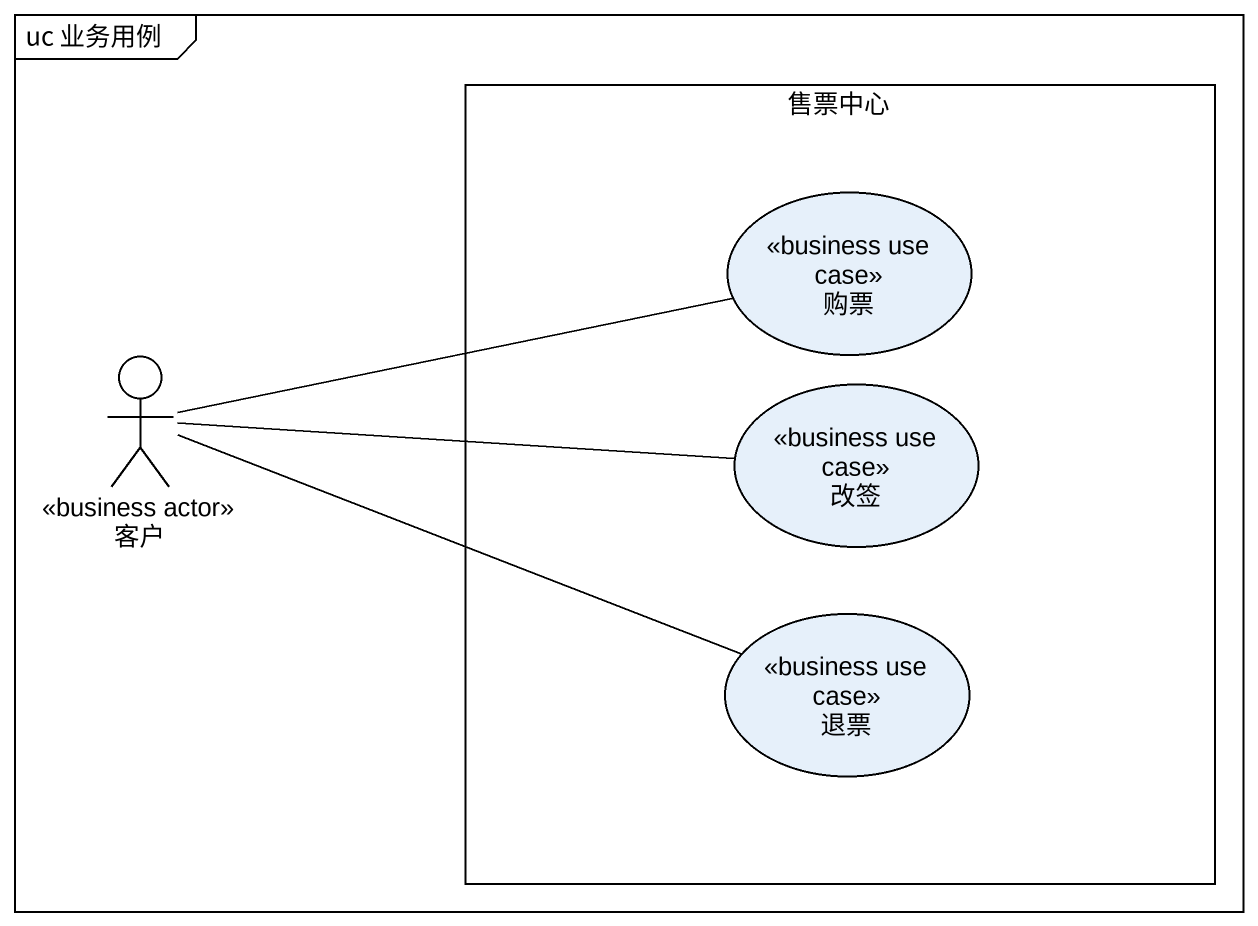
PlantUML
@startuml
mainframe uc 业务用例
rectangle 售票中心 {
  usecase 购票 <<business use case>>
  usecase 改签 <<business use case>>
  usecase 退票 <<business use case>>
}
actor 客户 <<business actor>>
客户 -right- 购票
客户 -right- 改签
客户 -right- 退票
@enduml
